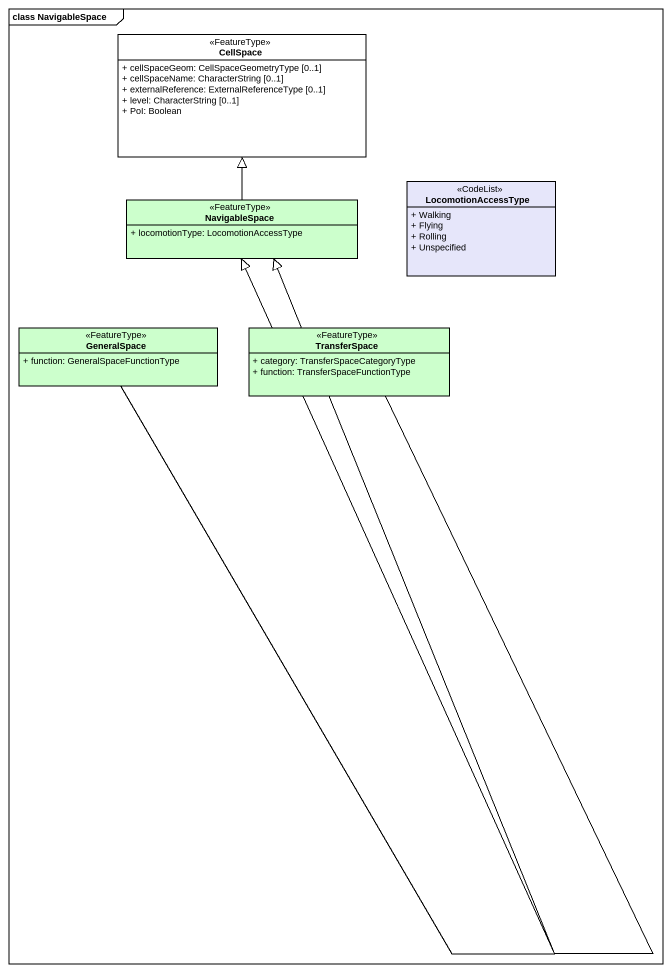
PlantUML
@startuml
mainframe class NavigableSpace
hide circle
hide empty members
skinparam classAttributeIconSize 0
class CellSpace <<FeatureType>> {
  + cellSpaceGeom: CellSpaceGeometryType [0..1]
  + cellSpaceName: CharacterString [0..1]
  + externalReference: ExternalReferenceType [0..1]
  + level: CharacterString [0..1]
  + PoI: Boolean
}
class LocomotionAccessType <<CodeList>> #E6E6FA {
  + Walking
  + Flying
  + Rolling
  + Unspecified
}
class NavigableSpace <<FeatureType>> #CCFFCC {
  + locomotionType: LocomotionAccessType
}
class GeneralSpace <<FeatureType>> #CCFFCC {
  + function: GeneralSpaceFunctionType
}
class TransferSpace <<FeatureType>> #CCFFCC {
  + category: TransferSpaceCategoryType
  + function: TransferSpaceFunctionType
}
NavigableSpace -up-|> CellSpace
GeneralSpace -up-|> NavigableSpace
TransferSpace -up-|> NavigableSpace
@enduml
